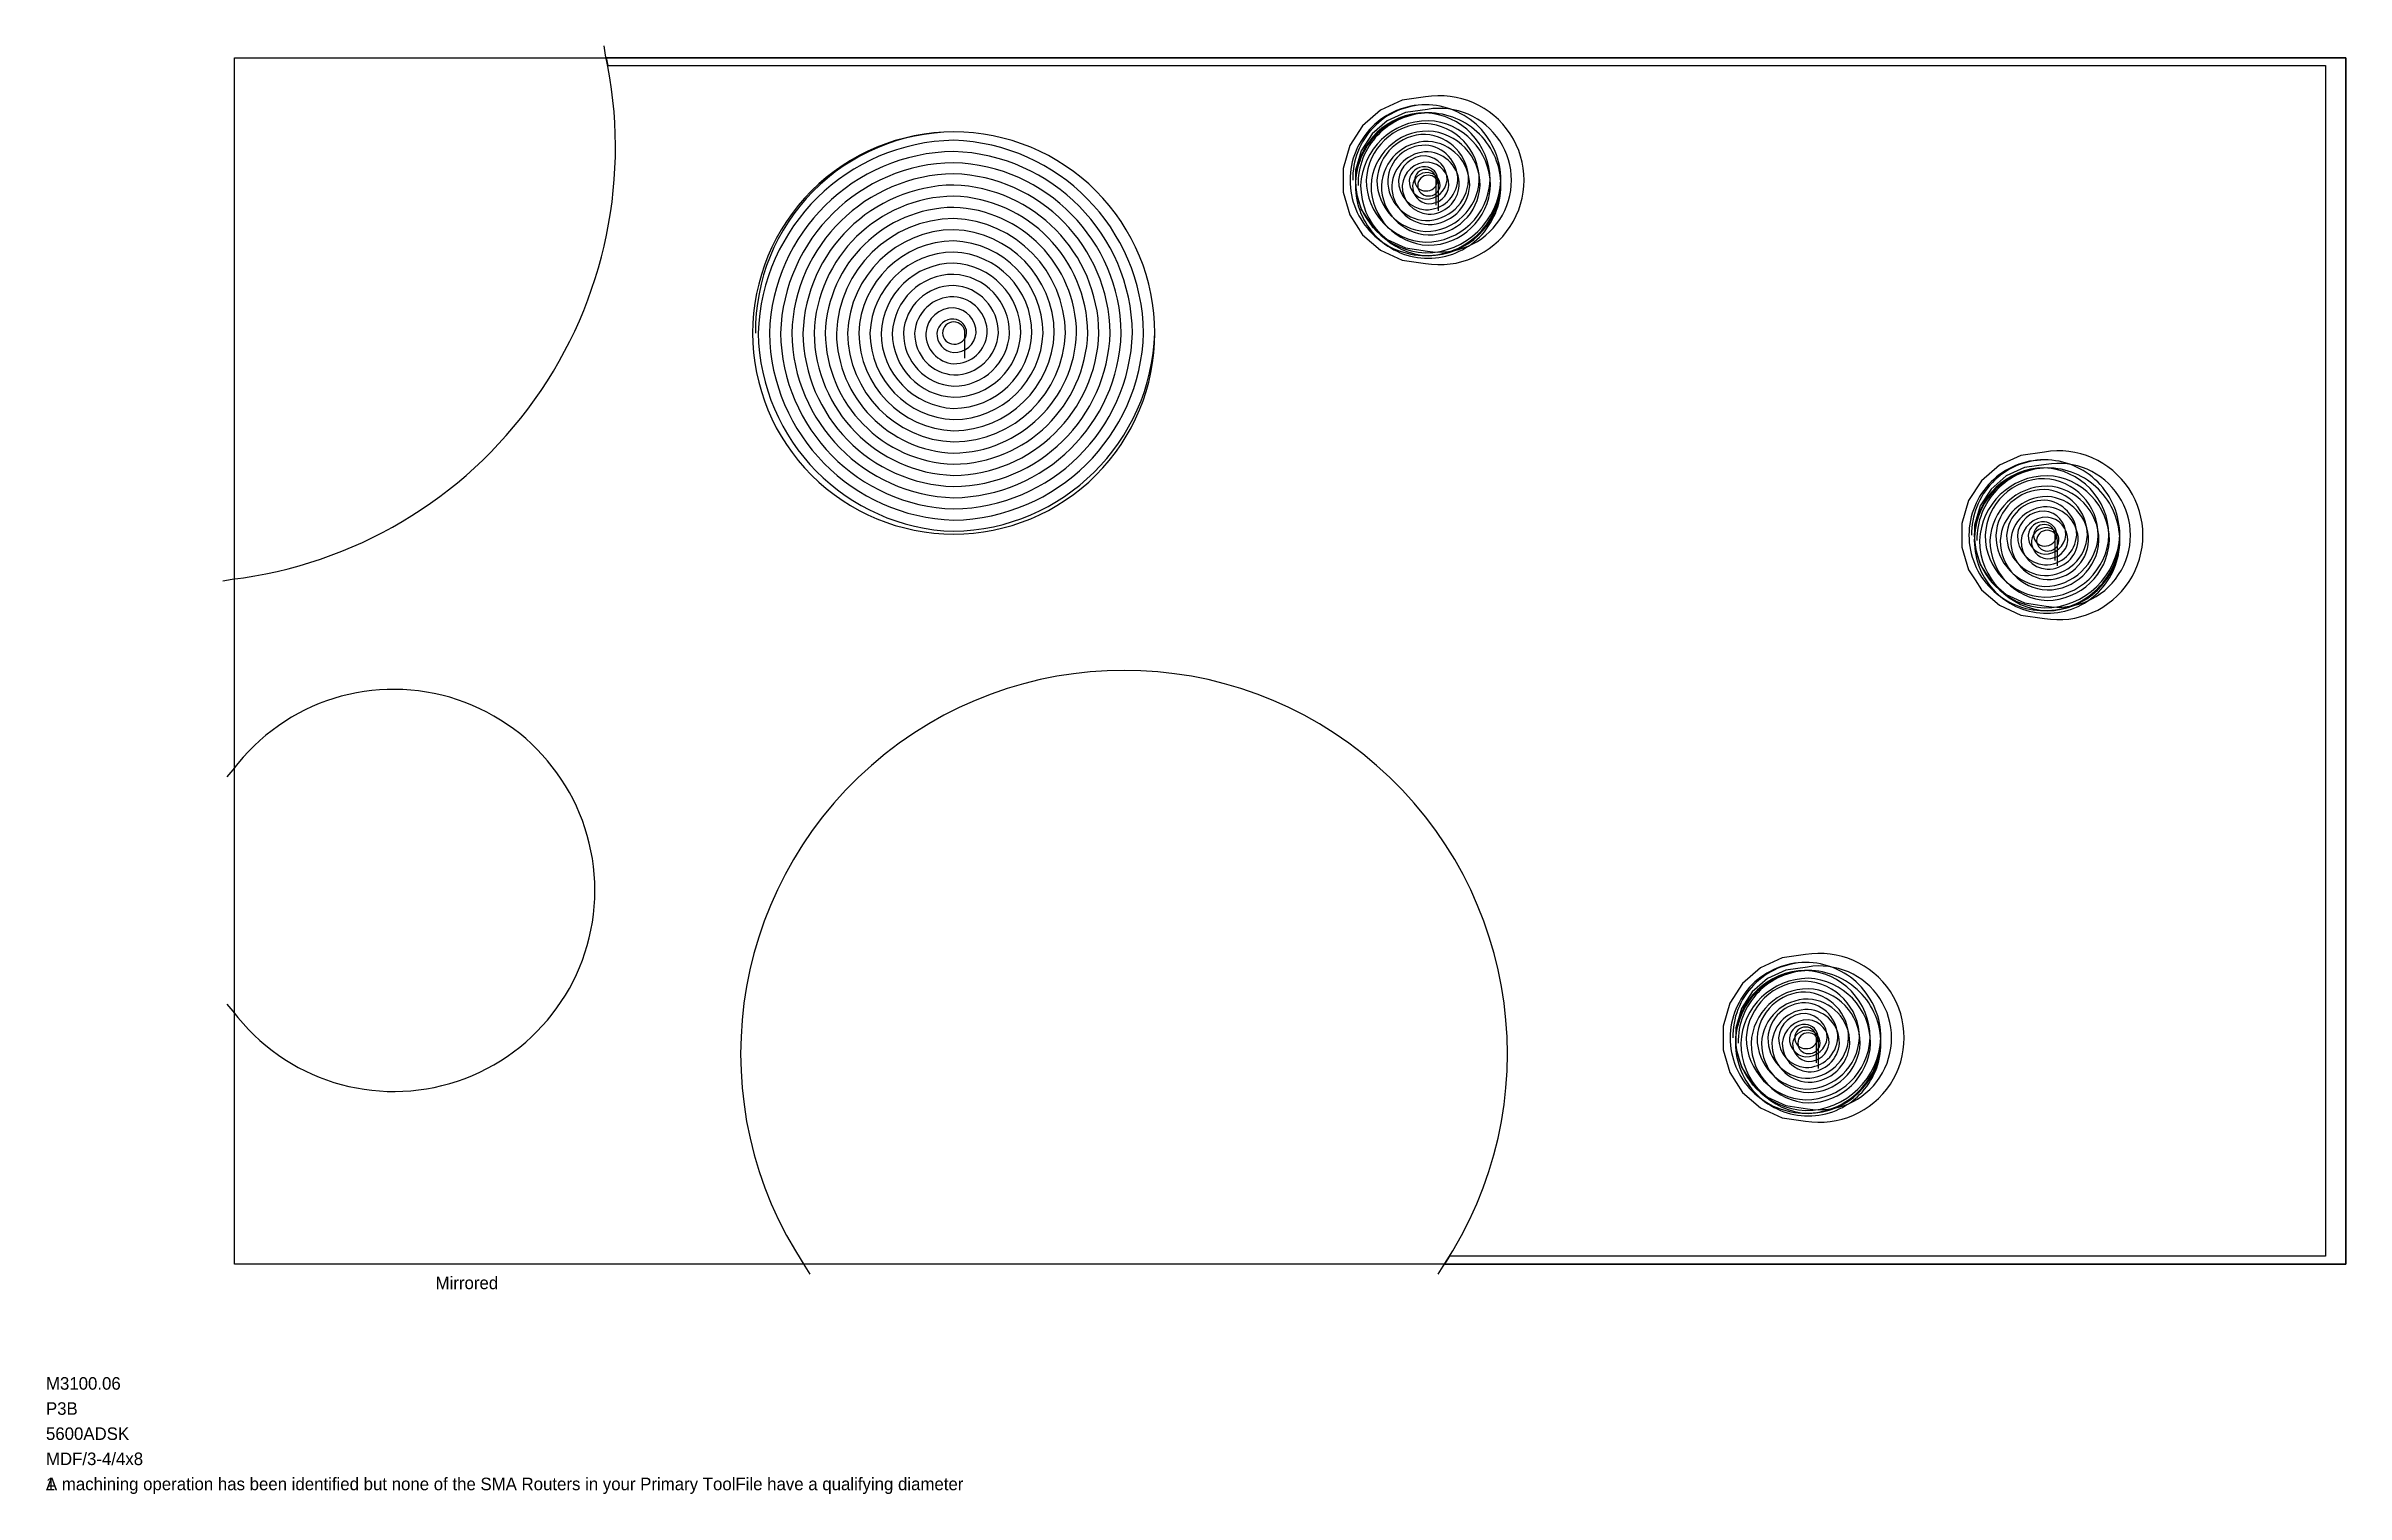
# Model space of a CAD drawing. Header units: metres. Extents: x -7.5 to 84, y -9.2 to 48.5.
import ezdxf

# ---------------------------------------------------------------- set-up
doc = ezdxf.new("R2010")
doc.units = ezdxf.units.M

msp = doc.modelspace()

# ---------------------------------------------------------------- linework, layer by layer
at = {"layer": 'BORDER_Z0P75', "color": 7}
msp.add_lwpolyline([(0, 0), (0, 48), (84, 48), (84, 0)], close=True, dxfattribs=at)
at = {"layer": 'ROUTE_Z0P375LT130RAMP', "color": 3}
msp.add_lwpolyline([(49.893, 48), (49.393, 48), (14.786, 48), (14.848, 47.688), (83.188, 47.688), (83.188, 0.312), (48.335, 0.312), (48.135, 0), (84, 0), (84, 48), (49.393, 48)], dxfattribs=at)
for points in [[(44.366, 41.752), (44.621, 41.355), (44.876, 40.958), (45.588, 40.341), (46.446, 39.949), (47.379, 39.815, 1.184127), (47.379, 46.44), (46.446, 46.306), (45.588, 45.914), (44.876, 45.297), (44.366, 44.504), (44.1, 43.599), (44.1, 42.656), (44.366, 41.752), (44.621, 41.355)], [(68.987, 27.624), (69.242, 27.227), (69.497, 26.831), (70.209, 26.213), (71.067, 25.822), (72, 25.688, 1.184127), (72, 32.312), (71.067, 32.178), (70.209, 31.787), (69.497, 31.169), (68.987, 30.376), (68.721, 29.471), (68.721, 28.529), (68.987, 27.624), (69.242, 27.227)], [(59.487, 7.624), (59.742, 7.227), (59.997, 6.831), (60.709, 6.213), (61.567, 5.822), (62.5, 5.688, 1.184127), (62.5, 12.312), (61.567, 12.178), (60.709, 11.787), (59.997, 11.169), (59.487, 10.376), (59.221, 9.471), (59.221, 8.529), (59.487, 7.624), (59.742, 7.227)]]:
    msp.add_lwpolyline(points, format="xyb", dxfattribs=at)
for points in [[(44.826, 41.961), (45.042, 41.625), (45.258, 41.289), (45.861, 40.766), (46.588, 40.434), (47.457, 40.309, 1.18669), (47.457, 45.946), (46.588, 45.821), (45.861, 45.489), (45.258, 44.966), (44.826, 44.294), (44.6, 43.527), (44.6, 42.728)], [(69.446, 27.834), (69.662, 27.498), (69.878, 27.162), (70.482, 26.638), (71.209, 26.306), (72.078, 26.181, 1.18669), (72.078, 31.819), (71.209, 31.694), (70.482, 31.362), (69.878, 30.838), (69.446, 30.166), (69.221, 29.4), (69.221, 28.6)], [(59.946, 7.834), (60.162, 7.498), (60.378, 7.162), (60.982, 6.638), (61.709, 6.306), (62.578, 6.181, 1.18669), (62.578, 11.819), (61.709, 11.694), (60.982, 11.362), (60.378, 10.838), (59.946, 10.166), (59.721, 9.4), (59.721, 8.6)]]:
    msp.add_lwpolyline(points, format="xyb", close=True, dxfattribs=at)
at = {"layer": 'ROUTE_Z0P75LT130RAMP', "color": 3}
for points in [[(-0.469, 27.185), (-0.099, 27.249, 0.44199), (14.765, 48.098), (14.705, 48.468)], [(47.808, 42.128), (47.808, 43.128, 0.414214), (47.379, 43.556, 0.414214), (46.951, 43.128, 0.414214), (47.379, 42.699, 0.414214), (47.872, 43.128, 0.4), (47.379, 43.663, 0.4), (46.736, 43.128, 0.4), (47.379, 42.378, 0.4), (48.236, 43.128, 0.4), (47.379, 44.092, 0.4), (46.308, 43.128, 0.4), (47.379, 41.949, 0.4), (48.665, 43.128, 0.4), (47.379, 44.52, 0.4), (45.879, 43.128, 0.4), (47.379, 41.52, 0.4), (49.093, 43.128, 0.4), (47.379, 44.949, 0.4), (45.451, 43.128, 0.4), (47.379, 41.092, 0.4), (49.522, 43.128, 0.4), (47.379, 45.378, 0.4), (45.022, 43.128, 0.4), (47.379, 40.663, 0.4), (49.951, 43.128, 0.4), (47.379, 45.806, 0.4), (44.593, 43.128, 0.4), (47.379, 40.235, 0.4), (50.379, 43.128, 0.414214), (47.379, 46.128, 0.414214), (44.379, 43.128, 0.414214), (47.379, 40.128, 0.414214), (50.379, 43.128, 0.414214), (47.379, 46.128, 0.414214), (44.486, 43.128)], [(47.9, 41.913), (47.9, 42.913, 0.414214), (47.486, 43.327, 0.414214), (47.073, 42.913, 0.414214), (47.486, 42.5, 0.414214), (47.962, 42.913, 0.4), (47.486, 43.43, 0.4), (46.866, 42.913, 0.4), (47.486, 42.19, 0.4), (48.313, 42.913, 0.4), (47.486, 43.843, 0.4), (46.453, 42.913, 0.4), (47.486, 41.777, 0.4), (48.726, 42.913, 0.4), (47.486, 44.256, 0.4), (46.04, 42.913, 0.4), (47.486, 41.364, 0.4), (49.139, 42.913, 0.4), (47.486, 44.67, 0.4), (45.627, 42.913, 0.4), (47.486, 40.95, 0.4), (49.553, 42.913, 0.4), (47.486, 45.083, 0.4), (45.213, 42.913, 0.4), (47.486, 40.537, 0.4), (49.966, 42.913, 0.4), (47.486, 45.496, 0.4), (44.8, 42.913, 0.4), (47.486, 40.124, 0.4), (50.379, 42.913, 0.414214), (47.486, 45.806, 0.414214), (44.593, 42.913, 0.414214), (47.486, 40.02, 0.414214), (50.379, 42.913, 0.414214), (47.486, 45.806, 0.414214), (44.697, 42.913)], [(29.057, 36.047), (29.057, 37.047, 0.414214), (28.613, 37.492, 0.414214), (28.168, 37.047, 0.414214), (28.613, 36.603, 0.414214), (29.124, 37.047, 0.4), (28.613, 37.603, 0.4), (27.946, 37.047, 0.4), (28.613, 36.27, 0.4), (29.501, 37.047, 0.4), (28.613, 38.047, 0.4), (27.501, 37.047, 0.4), (28.613, 35.825, 0.4), (29.946, 37.047, 0.4), (28.613, 38.492, 0.4), (27.057, 37.047, 0.4), (28.613, 35.381, 0.4), (30.39, 37.047, 0.4), (28.613, 38.936, 0.4), (26.613, 37.047, 0.4), (28.613, 34.936, 0.4), (30.835, 37.047, 0.4), (28.613, 39.381, 0.4), (26.168, 37.047, 0.4), (28.613, 34.492, 0.4), (31.279, 37.047, 0.4), (28.613, 39.825, 0.4), (25.724, 37.047, 0.4), (28.613, 34.047, 0.4), (31.724, 37.047, 0.4), (28.613, 40.269, 0.4), (25.279, 37.047, 0.4), (28.613, 33.603, 0.4), (32.168, 37.047, 0.4), (28.613, 40.714, 0.4), (24.835, 37.047, 0.4), (28.613, 33.158, 0.4), (32.613, 37.047, 0.4), (28.613, 41.158, 0.4), (24.39, 37.047, 0.4), (28.613, 32.714, 0.4), (33.057, 37.047, 0.4), (28.613, 41.603, 0.4), (23.946, 37.047, 0.4), (28.613, 32.27, 0.4), (33.501, 37.047, 0.4), (28.613, 42.047, 0.4), (23.501, 37.047, 0.4), (28.613, 31.825, 0.4), (33.946, 37.047, 0.4), (28.613, 42.492, 0.4), (23.057, 37.047, 0.4), (28.613, 31.381, 0.4), (34.39, 37.047, 0.4), (28.613, 42.936, 0.4), (22.613, 37.047, 0.4), (28.613, 30.936, 0.4), (34.835, 37.047, 0.4), (28.613, 43.381, 0.4), (22.168, 37.047, 0.4), (28.613, 30.492, 0.4), (35.279, 37.047, 0.4), (28.613, 43.825, 0.4), (21.724, 37.047, 0.4), (28.613, 30.047, 0.4), (35.724, 37.047, 0.4), (28.613, 44.269, 0.4), (21.279, 37.047, 0.4), (28.613, 29.603, 0.4), (36.168, 37.047, 0.4), (28.613, 44.714, 0.4), (20.835, 37.047, 0.4), (28.613, 29.158, 0.4), (36.612, 37.047, 0.414214), (28.613, 45.047, 0.414214), (20.613, 37.047, 0.414214), (28.613, 29.047, 0.414214), (36.612, 37.047, 0.414214), (28.613, 45.047, 0.414214), (20.724, 37.047)], [(72.429, 28), (72.429, 29, 0.414214), (72, 29.429, 0.414214), (71.571, 29, 0.414214), (72, 28.571, 0.414214), (72.493, 29, 0.4), (72, 29.536, 0.4), (71.357, 29, 0.4), (72, 28.25, 0.4), (72.857, 29, 0.4), (72, 29.964, 0.4), (70.929, 29, 0.4), (72, 27.821, 0.4), (73.286, 29, 0.4), (72, 30.393, 0.4), (70.5, 29, 0.4), (72, 27.393, 0.4), (73.714, 29, 0.4), (72, 30.821, 0.4), (70.071, 29, 0.4), (72, 26.964, 0.4), (74.143, 29, 0.4), (72, 31.25, 0.4), (69.643, 29, 0.4), (72, 26.536, 0.4), (74.571, 29, 0.4), (72, 31.679, 0.4), (69.214, 29, 0.4), (72, 26.107, 0.4), (75, 29, 0.414214), (72, 32, 0.414214), (69, 29, 0.414214), (72, 26, 0.414214), (75, 29, 0.414214), (72, 32, 0.414214), (69.107, 29)], [(72.52, 27.786), (72.52, 28.786, 0.414214), (72.107, 29.199, 0.414214), (71.694, 28.786, 0.414214), (72.107, 28.372, 0.414214), (72.582, 28.786, 0.4), (72.107, 29.302, 0.4), (71.487, 28.786, 0.4), (72.107, 28.062, 0.4), (72.934, 28.786, 0.4), (72.107, 29.716, 0.4), (71.074, 28.786, 0.4), (72.107, 27.649, 0.4), (73.347, 28.786, 0.4), (72.107, 30.129, 0.4), (70.661, 28.786, 0.4), (72.107, 27.236, 0.4), (73.76, 28.786, 0.4), (72.107, 30.542, 0.4), (70.247, 28.786, 0.4), (72.107, 26.823, 0.4), (74.173, 28.786, 0.4), (72.107, 30.955, 0.4), (69.834, 28.786, 0.4), (72.107, 26.409, 0.4), (74.587, 28.786, 0.4), (72.107, 31.369, 0.4), (69.421, 28.786, 0.4), (72.107, 25.996, 0.4), (75, 28.786, 0.414214), (72.107, 31.679, 0.414214), (69.214, 28.786, 0.414214), (72.107, 25.893, 0.414214), (75, 28.786, 0.414214), (72.107, 31.679, 0.414214), (69.318, 28.786)], [(47.89, -0.407), (48.08, -0.083, 1.867748), (22.695, -0.083), (22.885, -0.407)], [(-0.308, 10.346), (-0.061, 10.064, 2.997677), (-0.061, 19.67), (-0.308, 19.389)], [(62.929, 8), (62.929, 9, 0.414214), (62.5, 9.429, 0.414214), (62.071, 9, 0.414214), (62.5, 8.571, 0.414214), (62.993, 9, 0.4), (62.5, 9.536, 0.4), (61.857, 9, 0.4), (62.5, 8.25, 0.4), (63.357, 9, 0.4), (62.5, 9.964, 0.4), (61.429, 9, 0.4), (62.5, 7.821, 0.4), (63.786, 9, 0.4), (62.5, 10.393, 0.4), (61, 9, 0.4), (62.5, 7.393, 0.4), (64.214, 9, 0.4), (62.5, 10.821, 0.4), (60.571, 9, 0.4), (62.5, 6.964, 0.4), (64.643, 9, 0.4), (62.5, 11.25, 0.4), (60.143, 9, 0.4), (62.5, 6.536, 0.4), (65.071, 9, 0.4), (62.5, 11.679, 0.4), (59.714, 9, 0.4), (62.5, 6.107, 0.4), (65.5, 9, 0.414214), (62.5, 12, 0.414214), (59.5, 9, 0.414214), (62.5, 6, 0.414214), (65.5, 9, 0.414214), (62.5, 12, 0.414214), (59.607, 9)], [(63.02, 7.786), (63.02, 8.786, 0.414214), (62.607, 9.199, 0.414214), (62.194, 8.786, 0.414214), (62.607, 8.372, 0.414214), (63.082, 8.786, 0.4), (62.607, 9.302, 0.4), (61.987, 8.786, 0.4), (62.607, 8.063, 0.4), (63.434, 8.786, 0.4), (62.607, 9.716, 0.4), (61.574, 8.786, 0.4), (62.607, 7.649, 0.4), (63.847, 8.786, 0.4), (62.607, 10.129, 0.4), (61.161, 8.786, 0.4), (62.607, 7.236, 0.4), (64.26, 8.786, 0.4), (62.607, 10.542, 0.4), (60.747, 8.786, 0.4), (62.607, 6.823, 0.4), (64.673, 8.786, 0.4), (62.607, 10.955, 0.4), (60.334, 8.786, 0.4), (62.607, 6.409, 0.4), (65.087, 8.786, 0.4), (62.607, 11.369, 0.4), (59.921, 8.786, 0.4), (62.607, 5.996, 0.4), (65.5, 8.786, 0.414214), (62.607, 11.679, 0.414214), (59.714, 8.786, 0.414214), (62.607, 5.893, 0.414214), (65.5, 8.786, 0.414214), (62.607, 11.679, 0.414214), (59.818, 8.786)]]:
    msp.add_lwpolyline(points, format="xyb", dxfattribs=at)

# ---------------------------------------------------------------- texts
at = {"layer": 'COMMENT', "color": 1}
msp.add_text('A machining operation has been identified but none of the SMA Routers in your Primary ToolFile have a qualifying diameter   ', height=0.5, dxfattribs=at).set_placement((-7.5, -9))
at = {"layer": 'DESCRIPTION', "color": 1}
msp.add_text('P3B', height=0.5, dxfattribs=at).set_placement((-7.5, -6))
at = {"layer": 'FILENAME', "color": 1}
msp.add_text('5600ADSK', height=0.5, dxfattribs=at).set_placement((-7.5, -7))
at = {"layer": 'ITEMNUMBER', "color": 1}
msp.add_text('M3100.06', height=0.5, dxfattribs=at).set_placement((-7.5, -5))
at = {"layer": 'MATERIALNAME', "color": 1}
msp.add_text('MDF/3-4/4x8', height=0.5, dxfattribs=at).set_placement((-7.5, -8))
at = {"layer": 'Qty', "color": 1}
msp.add_text('1', height=0.5, dxfattribs=at).set_placement((-7.5, -9))
at = {"layer": 'RUNFIELD', "color": 1}
msp.add_text('Mirrored', height=0.5, dxfattribs=at).set_placement((8, -1))

doc.saveas('drawing.dxf')
